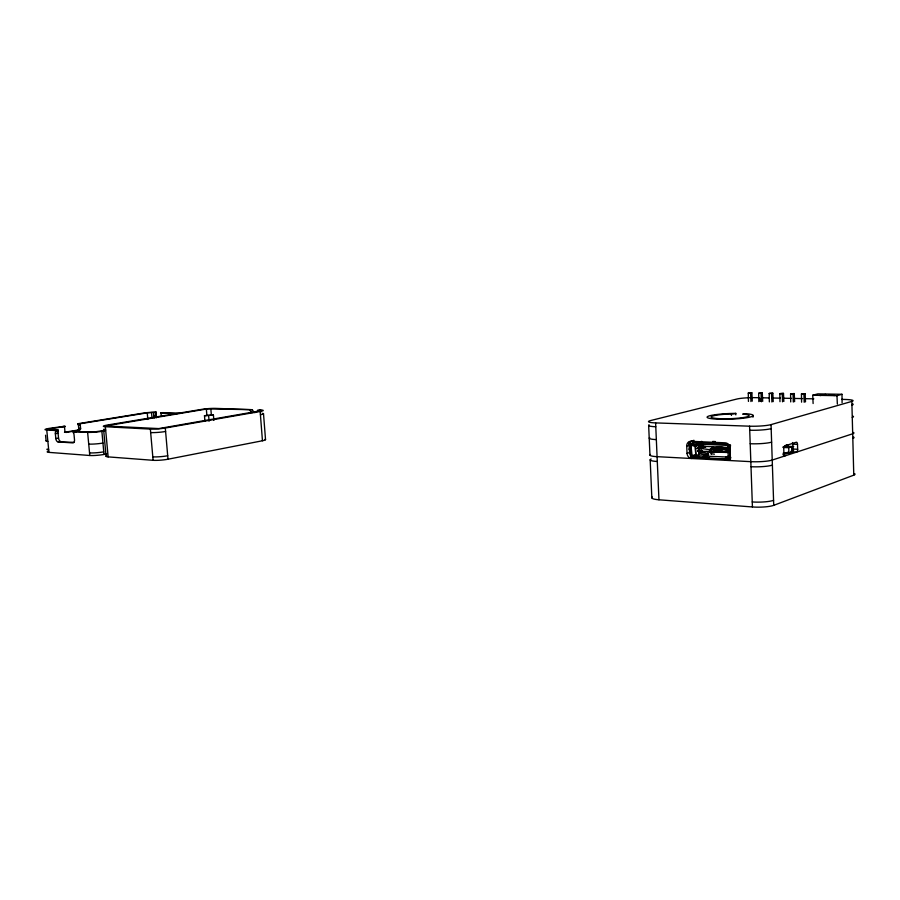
<?xml version="1.0" encoding="UTF-8"?>
<svg xmlns="http://www.w3.org/2000/svg" width="900" height="900" viewBox="0 0 900 900"><rect width="100%" height="100%" fill="white"/><g stroke="black" fill="none" stroke-linecap="round" stroke-linejoin="round"><path stroke-width="1.35" d="M692.629 443.295L692.663 440.786L693.99 440.325M730.867 457.875L727.673 459.394L691.189 456.784L689.906 444.476L694.946 446.152L695.891 455.4L698.918 454.556L699.401 450.45M699.727 447.716L700.054 444.983L702.653 444.071M701.899 450.529L697.883 451.215L699.683 448.279L705.791 446.434L728.212 447.48L722.734 449.584L728.19 448.346L715.466 451.699L697.883 451.215L701.123 450.439M727.673 459.394L729.979 456.176L729.9 448.335L727.605 444.139L693.461 442.327L689.906 444.476L695.644 446.141L700.054 444.983L703.429 446.197M820.732 394.774L820.114 395.595L825.592 394.391M730.631 457.166L692.033 455.58L691.02 445.826L692.854 443.756L730.586 445.556M699.683 448.279L709.594 449.662L712.946 447.188M728.471 448.774L723.049 452.452L720.101 450.113L728.404 447.885L723.926 449.584L727.515 448.83L727.639 452.295L715.466 451.699L713.587 449.719L721.631 447.176L714.51 449.066L719.606 447.075L713.587 449.719L709.594 449.662L717.592 446.985L712.485 448.965L718.954 447.536L709.594 449.662M719.606 447.075L713.587 449.719L721.654 447.66L715.466 451.699L719.291 451.192M708.457 453.735L703.305 456.502L708.514 455.186L708.457 453.735L701.528 452.599L701.033 450.067M728.55 455.918L725.49 457.537L728.066 456.93M691.189 456.784L695.947 454.838L692.033 455.58M730.462 444.859L727.942 445.86L728.28 457.47M719.561 450.979L716.276 452.25L720.383 451.305M714.42 451.204L712.226 452.048L717.694 450.799M718.627 450.45L714.251 452.149L718.346 451.215M721.631 447.176L716.164 449.269L723.004 447.728L715.466 451.699L719.246 451.046L715.466 451.699L722.981 447.233L716.164 449.269L721.654 447.66M701.258 450.562L699.053 451.395L701.336 450.889M652.365 497.07A14.737 2.61 -1.8 0 0 658.957 499.793L752.423 506.959A15.716 2.846 -1.1 0 0 773.73 505.339L853.774 475.155A14.557 2.329 -0.9 0 0 854.482 473.58M704.464 446.377L698.929 448.447L705.814 446.929L697.072 448.537L698.962 447.424L705.791 446.434L697.072 448.537L704.464 446.377L702.079 445.005L703.339 447.401M689.906 444.476L692.528 443.52M801.585 402.165L801.45 394.031L805.151 393.772L805.511 401.884M834.008 395.561L834.604 395.359L829.069 395.156M720.101 450.113L728.179 447.48M783.349 452.891L788.918 453.139L791.798 452.205L791.629 446.771L784.766 446.445M783.056 453.825L788.355 452.115M790.999 451.26L793.643 450.405M783.023 454.77L793.564 451.361M790.717 401.929L790.582 393.84L794.261 393.581L794.621 401.647M779.974 401.692L779.827 393.649L783.484 393.39L783.855 401.423M694.946 446.152L701.752 444.195M769.354 401.884L769.196 393.457L772.83 393.199L773.224 401.603M783.011 446.996L787.972 445.433L786.206 445.196M783.169 447.457L788.715 447.694L791.629 446.771M758.846 401.647L758.678 393.266L762.289 393.019L762.694 401.377M748.451 401.423L748.271 393.086L751.871 392.839L752.276 401.152M726.255 451.541L728.516 450.855M719.685 451.215L716.276 452.25L719.572 451.271M714.499 451.361L712.226 452.048L714.42 451.395M716.771 450.686L719.044 450L716.49 450.754M718.796 450.776L714.251 452.149L717.548 451.17M712.271 451.294L709.526 451.912L711.81 451.238M709.526 451.912L711.731 451.271M687.038 453.353L689.558 452.621A4.973 4.331 69.7 0 0 694.148 457.729L691.639 458.483A4.984 4.331 69.8 0 1 687.038 453.353L686.734 446.017A4.984 4.343 70.5 0 1 690.941 441.304L693.461 440.606A4.973 4.331 70.4 0 0 689.265 445.298L686.734 446.017M759.589 397.744L755.415 397.665A13.77 1.541 -2.2 0 0 736.976 399.015L650.633 420.548A14.839 1.867 -2.4 0 0 655.616 422.91L749.576 426.184A15.818 2.036 -1.9 0 0 771.041 424.609L851.839 401.411L853.774 475.155M719.944 450.416L715.466 451.699L719.235 450.754M701.91 450.36L697.883 451.215L700.56 450.45M813.116 403.526L812.734 395.246L836.966 395.685L841.995 394.301L842.085 402.683M812.734 395.246L817.852 393.874L841.995 394.301M735.795 413.381L733.837 413.899A19.024 2.351 -2.1 0 0 711.349 417.375A19.024 2.351 -2.1 0 0 739.26 418.061A19.024 2.351 -2.1 0 0 742.702 414.113L745.852 413.685A23.085 2.846 -2.1 0 1 740.543 418.511A23.085 2.846 -2.1 0 1 707.242 417.499A23.085 2.846 -2.1 0 1 735.795 413.381L735.851 414.855M696.701 442.733L701.82 441.382M715.016 451.271L712.665 451.89L715.016 451.44M701.528 452.599L706.095 451.519L728.111 452.554M697.883 451.215L700.56 450.596M707.512 451.811L710.258 451.192M691.02 445.826L700.087 443.902M709.121 451.744L711.585 451.361M106.672 455.805A10.271 1.282 -5.2 0 0 108.146 456.885L153.112 460.305A10.575 1.384 -5.1 0 0 168.007 459.214L262.451 440.764A9.832 1.226 -4.5 0 0 265.162 439.324M786.049 445.241L787.725 444.926M48.307 451.226A9.877 1.159 -5.4 0 0 48.938 452.374L89.786 455.49A10.147 1.249 -5.3 0 0 104.006 454.444L106.729 453.938M690.694 448.92L688.837 449.123M801.45 394.031L805.151 393.772M790.582 393.84L794.261 393.581M257.04 411.671A6.514 4.376 80.1 0 0 257.636 410.377L260.606 409.984L260.775 412.132M108.146 456.885L105.367 426.724L150.356 429.098A10.598 1.159 -4.9 0 0 165.296 428.017L260.156 411.469A9.866 1.024 -4.4 0 0 260.606 409.984M779.827 393.649L783.484 393.39M204.919 421.054L204.48 415.688L213.424 415.046L213.862 420.401M48.938 452.374L46.755 430.009L55.462 430.515L55.586 431.752A3.262 1.879 79.9 0 0 55.361 433.733L55.822 438.559A3.262 1.879 79.8 0 0 58.05 441.911L74.228 442.339M257.636 410.377L261.338 410.625L158.805 428.58L105.356 425.993L207.382 408.881L252.349 409.691A6.503 4.376 80.1 0 0 254.993 412.661M58.05 441.911L72.855 442.901A3.296 1.924 79.7 0 0 74.509 439.762L74.047 434.869A3.296 1.924 79.8 0 0 73.305 432.608L73.204 431.539L87.626 432.371A10.17 1.091 -5.1 0 0 101.869 431.336L104.603 430.875M204.48 415.688L213.424 415.046M769.196 393.457L772.83 393.199M55.822 438.559L58.545 438.109A3.251 1.879 79.8 0 0 60.761 441.439M104.029 430.515L93.611 432.034L73.204 431.539M758.678 393.266L762.289 393.019M55.361 433.733L58.072 433.282A3.262 1.879 79.9 0 1 58.297 431.303L58.185 430.065L47.014 429.289L65.036 426.499A1.586 1.327 -86.4 0 0 64.597 427.882L64.89 431.032A1.586 1.327 -86.1 0 0 66.364 432.394L79.448 430.211A1.575 1.305 -86.4 0 0 80.595 428.434L80.302 425.317A1.575 1.305 -86.7 0 0 79.627 424.125L77.749 424.024A1.575 1.305 -86.7 0 1 78.424 425.216L78.716 428.332A1.575 1.305 -86.4 0 1 77.569 430.11L64.485 432.281L66.364 432.394M73.305 432.608L76.028 432.146L75.926 431.089M748.271 393.086L751.871 392.839M55.586 431.752L58.297 431.303M153.697 415.62L156.071 415.226M79.605 423.844L147.465 412.819L156.319 412.256A6.053 3.802 80.1 0 0 156.465 417.24M161.415 416.261A6.064 3.802 80.1 0 0 160.616 412.909L182.171 413.291M55.462 430.515L58.185 430.065M65.014 426.218L49.241 428.366A9.9 1.012 -5.2 0 0 46.755 430.009M77.715 423.743L142.965 413.168A9.214 0.911 -4.8 0 1 155.812 412.234L156.319 412.256M762.367 397.8L769.32 397.946M772.099 398.002L780.446 398.16M783.225 398.216L791.561 398.385M794.34 398.441L802.676 398.61M805.466 398.666L813.803 398.835M841.601 399.386L844.38 399.442A14.659 1.665 -1.8 0 1 851.839 401.411M252.349 409.691L215.291 408.375A9.585 0.956 -4.6 0 0 201.881 409.343L107.381 425.036A10.294 1.08 -5 0 0 105.367 426.724M160.616 412.909L177.368 413.584M792.844 444.161L797.501 444.353L797.659 449.269A2.486 1.125 -87.4 0 1 796.601 452.093L791.944 451.879A2.486 1.136 -87.4 0 0 793.001 449.055L792.844 444.161A2.486 1.136 -87.5 0 0 792.461 442.53M712.665 441.439L715.41 441.562M690.941 441.304L725.288 442.822A5.074 4.5 68.4 0 1 730.058 448.043L730.339 455.546A5.074 4.489 67.7 0 1 725.94 460.305L728.415 459.54A5.062 4.478 67.6 0 0 730.485 459.09M788.04 446.344L793.71 446.603M793.001 449.055L797.659 449.269M716.377 450.36L717.716 450.428M77.749 424.024L79.627 424.125M691.121 456.964L699.446 457.402M703.609 457.616L709.166 457.909M721.654 458.561L729.979 459M78.424 425.216L80.302 425.317M689.884 457.537L729.023 459.608M62.786 427.05A1.586 1.327 -86.4 0 1 63.157 426.397L65.036 426.499M78.716 428.332L80.595 428.434M77.569 430.11L79.448 430.211M707.209 455.017L700.661 454.118L699.863 450.169M714.442 454.185L710.752 453.634L711.405 454.05M730.496 446.715L727.942 445.86L730.316 446.805M699.322 447.536L698.794 444.904L698.918 454.556M700.054 444.983L700.549 447.525M688.894 442.373L689.558 452.621M45.551 435.229L46.102 440.91M58.072 433.282L58.545 438.109M106.076 456.244L103.612 429.559M101.869 431.336L104.006 454.444M87.626 432.371L89.786 455.49M155.812 412.234L156.296 417.769M151.526 412.549L151.999 417.848M150.356 429.098L153.112 460.305M147.251 412.853L147.836 419.479M165.296 428.017L168.007 459.214M210.825 408.701L211.343 414.956M208.643 415.856L209.093 421.234M206.347 409.027L206.876 415.282M263.509 413.764L265.534 439.661M260.156 411.469L262.451 440.764M690.401 442.215L690.739 447.615M836.966 395.685L837.349 404.055M648.653 425.363L649.957 455.13M650.171 459.889L651.847 497.858M655.616 422.91L658.957 499.793M761.029 393.412L761.366 401.771M750.6 393.221L750.938 401.546M782.235 393.784L782.55 401.816M771.57 393.604L771.908 402.007M803.914 394.178L804.206 402.3M793.012 393.975L793.316 402.053M788.715 447.694L788.918 453.139M749.576 426.184L752.423 506.959M731.385 413.944L731.441 415.429M752.929 415.991L752.962 417.195M771.041 424.609L773.73 505.339M760.106 398.599L760.185 401.377M695.644 446.141L695.891 455.4M48.69 449.854A9.877 1.136 -5.4 0 1 47.318 448.999M103.759 451.834A10.147 1.226 -5.3 0 1 89.55 452.88M47.858 441.338A9.889 1.091 -5.3 0 1 46.485 440.539M102.949 443.048A10.159 1.17 -5.2 0 1 88.718 444.082M162.99 412.526A6.053 3.802 80.1 0 1 163.35 413.449M154.204 417.971A6.064 3.802 80.1 0 1 153.956 412.65M165.6 431.483A10.598 1.181 -4.9 0 1 150.671 432.574M262.429 413.336A9.855 1.046 -4.4 0 1 260.415 414.731M105.683 430.088A10.294 1.103 -5 0 1 104.22 429.165M167.704 455.749A10.575 1.35 -5 0 1 152.809 456.851M260.01 409.961A6.503 4.376 80.1 0 1 259.594 410.951M252.034 412.729A6.514 4.376 80.1 0 1 249.964 410.096M772.391 465.109A15.772 2.441 -1.5 0 1 751.005 466.718M853.526 437.051A14.603 2.002 -1.3 0 1 852.806 438.401M657.293 461.486A14.783 2.239 -2.1 0 1 651.127 458.989M853.414 432.461A14.614 1.958 -1.4 0 1 852.683 433.789L772.222 460.069A15.772 2.385 -1.5 0 1 750.825 461.666L657.079 456.671A14.794 2.194 -2.2 0 1 650.475 454.455M773.561 500.321A15.716 2.79 -1.1 0 1 752.242 501.941M771.176 428.625A15.818 2.07 -1.9 0 1 749.711 430.211M852.671 403.931A14.647 1.699 -1.7 0 1 851.94 405.09M655.774 426.746A14.828 1.901 -2.4 0 1 649.17 424.879M771.626 442.136A15.795 2.205 -1.7 0 1 750.195 443.734M852.986 416.194A14.636 1.811 -1.6 0 1 852.255 417.42M656.336 439.605A14.816 2.036 -2.3 0 1 649.732 437.591M797.501 444.353A2.486 1.125 -87.5 0 0 796.298 442.249L784.834 445.871A2.52 1.159 -87.4 0 0 783.754 448.729L783.923 453.724A2.52 1.159 -87.3 0 0 785.16 455.839M719.629 447.57L713.587 449.719L720.956 447.142L714.51 449.066L719.629 447.57M701.336 450.72L699.053 451.395L701.269 450.754"/></g></svg>
